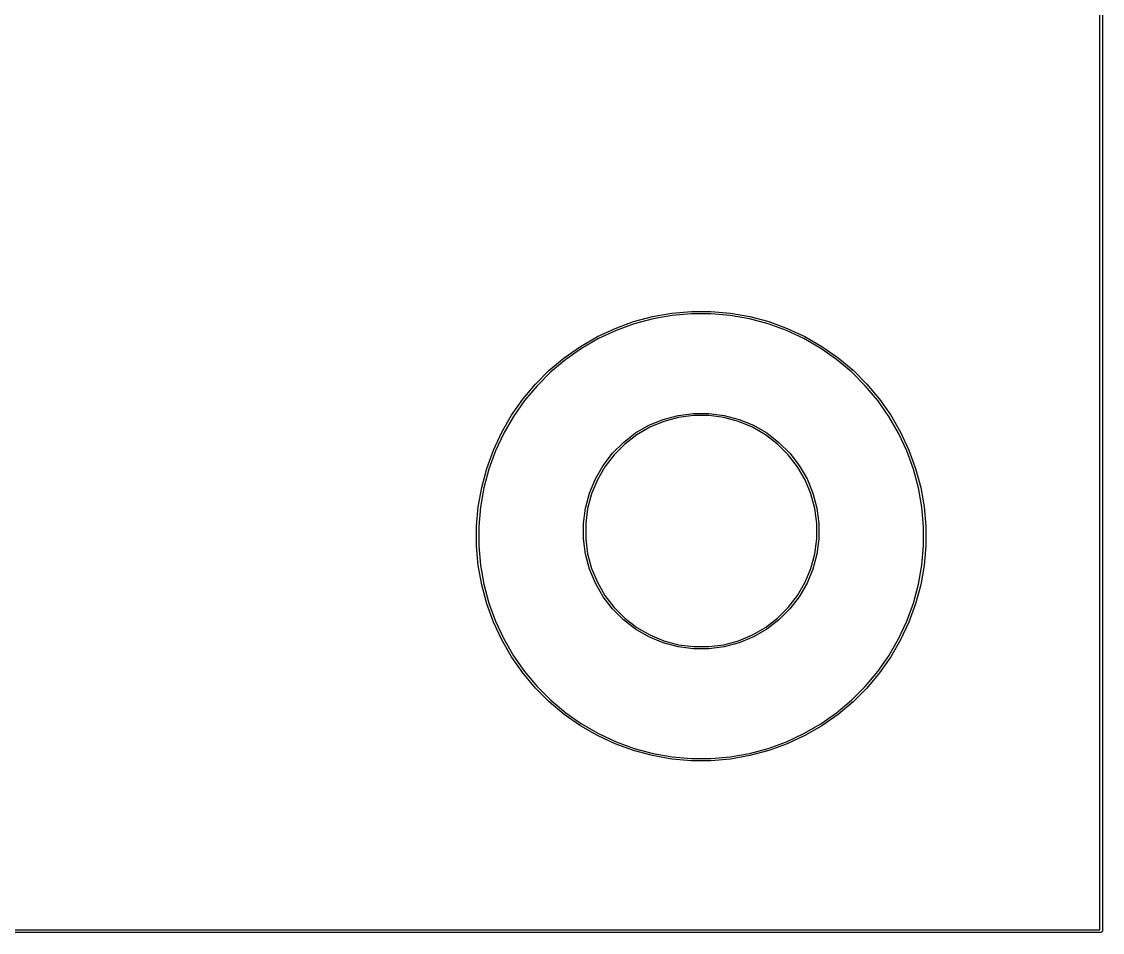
# Model space of a CAD drawing. Header units: inches. Extents: x 0.38 to 8.15, y -7.81 to -0.59.
# Drawn here: x 7.253 to 8.109, y -7.814 to -7.092 of the extents above; entities that cross this region are included whole.
import ezdxf

# ---------------------------------------------------------------- set-up
doc = ezdxf.new("R2010")
doc.units = ezdxf.units.IN
doc.header["$MEASUREMENT"] = 0
doc.layers.add('Edge.Cuts', color=254, linetype='CONTINUOUS', true_color=0xd0d2cd)
doc.layers.add('F.Courtyard', color=6, linetype='CONTINUOUS', true_color=0xff26e2)

msp = doc.modelspace()

# ---------------------------------------------------------------- linework, layer by layer
at = {"layer": 'Edge.Cuts', "linetype": 'CONTINUOUS'}
for p, q in [((8.10925, -0.59055), (8.10925, -7.81299)), ((8.10728, -7.81201), (8.10728, -0.59154)), ((7.74998, -7.4122), (7.76128, -7.40752)), ((7.76128, -7.40752), (7.7731, -7.40436)), ((7.77344, -7.40609), (7.76185, -7.4092)), ((7.7731, -7.40436), (7.78522, -7.40276)), ((7.78534, -7.40453), (7.77344, -7.40609)), ((7.78522, -7.40276), (7.79745, -7.40276)), ((7.79734, -7.40453), (7.78534, -7.40453)), ((7.80923, -7.40609), (7.79734, -7.40453)), ((7.79745, -7.40276), (7.80958, -7.40436)), ((7.82082, -7.4092), (7.80923, -7.40609)), ((7.80958, -7.40436), (7.82139, -7.40752)), ((7.82139, -7.40752), (7.83269, -7.4122)), ((7.73939, -7.41832), (7.74998, -7.4122)), ((7.75077, -7.41379), (7.74038, -7.41979)), ((7.76185, -7.4092), (7.75077, -7.41379)), ((7.83191, -7.41379), (7.82082, -7.4092)), ((7.8423, -7.41979), (7.83191, -7.41379)), ((7.83269, -7.4122), (7.84329, -7.41832)), ((7.72969, -7.42576), (7.73939, -7.41832)), ((7.74038, -7.41979), (7.73086, -7.4271)), ((7.85182, -7.4271), (7.8423, -7.41979)), ((7.84329, -7.41832), (7.85299, -7.42576)), ((7.72104, -7.43441), (7.72969, -7.42576)), ((7.73086, -7.4271), (7.72237, -7.43558)), ((7.86031, -7.43558), (7.85182, -7.4271)), ((7.85299, -7.42576), (7.86164, -7.43441)), ((7.71359, -7.44412), (7.72104, -7.43441)), ((7.72237, -7.43558), (7.71507, -7.4451)), ((7.86761, -7.4451), (7.86031, -7.43558)), ((7.86164, -7.43441), (7.86908, -7.44412)), ((7.70748, -7.45471), (7.71359, -7.44412)), ((7.71507, -7.4451), (7.70907, -7.45549)), ((7.87361, -7.45549), (7.86761, -7.4451)), ((7.86908, -7.44412), (7.8752, -7.45471)), ((7.7028, -7.46601), (7.70748, -7.45471)), ((7.70907, -7.45549), (7.70447, -7.46658)), ((7.8782, -7.46658), (7.87361, -7.45549)), ((7.8752, -7.45471), (7.87988, -7.46601)), ((7.69963, -7.47782), (7.7028, -7.46601)), ((7.70447, -7.46658), (7.70137, -7.47817)), ((7.88131, -7.47817), (7.8782, -7.46658)), ((7.87988, -7.46601), (7.88305, -7.47782)), ((7.69803, -7.48995), (7.69963, -7.47782)), ((7.70137, -7.47817), (7.6998, -7.49006)), ((7.88287, -7.49006), (7.88131, -7.47817)), ((7.88305, -7.47782), (7.88464, -7.48995)), ((7.69803, -7.49006), (7.69803, -7.48995)), ((7.69803, -7.50218), (7.69803, -7.49006)), ((7.6998, -7.49006), (7.6998, -7.50206)), ((7.88287, -7.50206), (7.88287, -7.49006)), ((7.88464, -7.48995), (7.88464, -7.50218)), ((7.69963, -7.5143), (7.69803, -7.50218)), ((7.6998, -7.50206), (7.70137, -7.51396)), ((7.88131, -7.51396), (7.88287, -7.50206)), ((7.88464, -7.50218), (7.88305, -7.5143)), ((7.7028, -7.52612), (7.69963, -7.5143)), ((7.70137, -7.51396), (7.70447, -7.52555)), ((7.8782, -7.52555), (7.88131, -7.51396)), ((7.88305, -7.5143), (7.87988, -7.52612)), ((7.70748, -7.53742), (7.7028, -7.52612)), ((7.70447, -7.52555), (7.70907, -7.53663)), ((7.87361, -7.53663), (7.8782, -7.52555)), ((7.87988, -7.52612), (7.8752, -7.53742)), ((7.71359, -7.54801), (7.70748, -7.53742)), ((7.70907, -7.53663), (7.71507, -7.54703)), ((7.86761, -7.54703), (7.87361, -7.53663)), ((7.8752, -7.53742), (7.86908, -7.54801)), ((7.72104, -7.55771), (7.71359, -7.54801)), ((7.71507, -7.54703), (7.72237, -7.55655)), ((7.86031, -7.55655), (7.86761, -7.54703)), ((7.86908, -7.54801), (7.86164, -7.55771)), ((7.72969, -7.56636), (7.72104, -7.55771)), ((7.72237, -7.55655), (7.73086, -7.56503)), ((7.85182, -7.56503), (7.86031, -7.55655)), ((7.86164, -7.55771), (7.85299, -7.56636)), ((7.73939, -7.57381), (7.72969, -7.56636)), ((7.73086, -7.56503), (7.74038, -7.57234)), ((7.8423, -7.57234), (7.85182, -7.56503)), ((7.85299, -7.56636), (7.84329, -7.57381)), ((7.74998, -7.57992), (7.73939, -7.57381)), ((7.74038, -7.57234), (7.75077, -7.57833)), ((7.75077, -7.57833), (7.76185, -7.58293)), ((7.82082, -7.58293), (7.83191, -7.57833)), ((7.83191, -7.57833), (7.8423, -7.57234)), ((7.84329, -7.57381), (7.83269, -7.57992)), ((7.76128, -7.5846), (7.74998, -7.57992)), ((7.7731, -7.58777), (7.76128, -7.5846)), ((7.76185, -7.58293), (7.77344, -7.58603)), ((7.78522, -7.58937), (7.7731, -7.58777)), ((7.77344, -7.58603), (7.78534, -7.5876)), ((7.78534, -7.5876), (7.79734, -7.5876)), ((7.79734, -7.5876), (7.80923, -7.58603)), ((7.80958, -7.58777), (7.79745, -7.58937)), ((7.80923, -7.58603), (7.82082, -7.58293)), ((7.82139, -7.5846), (7.80958, -7.58777)), ((7.83269, -7.57992), (7.82139, -7.5846)), ((7.79745, -7.58937), (7.78522, -7.58937)), ((8.10827, -7.81398), (0.59055, -7.81398)), ((0.59154, -7.81201), (8.10728, -7.81201)), ((8.10864, -7.8139), (8.10827, -7.81398)), ((8.10918, -7.81337), (8.10864, -7.8139)), ((8.10925, -7.81299), (8.10918, -7.81337))]:
    msp.add_line(p, q, dxfattribs=at)
at = {"layer": 'F.Courtyard', "linetype": 'CONTINUOUS'}
for p, q in [((7.76809, -7.32337), (7.78357, -7.32202)), ((7.78357, -7.32202), (7.79911, -7.32202)), ((7.79911, -7.32202), (7.81459, -7.32337)), ((7.72316, -7.33541), (7.73777, -7.3301)), ((7.73777, -7.3301), (7.75278, -7.32607)), ((7.75317, -7.32783), (7.73831, -7.33181)), ((7.75278, -7.32607), (7.76809, -7.32337)), ((7.76832, -7.32516), (7.75317, -7.32783)), ((7.78365, -7.32382), (7.76832, -7.32516)), ((7.79903, -7.32382), (7.78365, -7.32382)), ((7.81436, -7.32516), (7.79903, -7.32382)), ((7.82951, -7.32783), (7.81436, -7.32516)), ((7.81459, -7.32337), (7.8299, -7.32607)), ((7.84437, -7.33181), (7.82951, -7.32783)), ((7.8299, -7.32607), (7.84491, -7.3301)), ((7.84491, -7.3301), (7.85951, -7.33541)), ((7.70908, -7.34198), (7.72316, -7.33541)), ((7.72385, -7.33707), (7.70991, -7.34358)), ((7.73831, -7.33181), (7.72385, -7.33707)), ((7.85882, -7.33707), (7.84437, -7.33181)), ((7.87277, -7.34358), (7.85882, -7.33707)), ((7.85951, -7.33541), (7.8736, -7.34198)), ((7.69562, -7.34975), (7.70908, -7.34198)), ((7.70991, -7.34358), (7.69659, -7.35127)), ((7.88609, -7.35127), (7.87277, -7.34358)), ((7.8736, -7.34198), (7.88706, -7.34975)), ((7.68289, -7.35866), (7.69562, -7.34975)), ((7.69659, -7.35127), (7.68398, -7.36009)), ((7.89869, -7.36009), (7.88609, -7.35127)), ((7.88706, -7.34975), (7.89979, -7.35866)), ((7.67098, -7.36865), (7.68289, -7.35866)), ((7.68398, -7.36009), (7.6722, -7.36998)), ((7.91048, -7.36998), (7.89869, -7.36009)), ((7.89979, -7.35866), (7.91169, -7.36865)), ((7.65999, -7.37964), (7.67098, -7.36865)), ((7.6722, -7.36998), (7.66132, -7.38086)), ((7.92136, -7.38086), (7.91048, -7.36998)), ((7.91169, -7.36865), (7.92268, -7.37964)), ((7.65, -7.39155), (7.65999, -7.37964)), ((7.66132, -7.38086), (7.65143, -7.39265)), ((7.93125, -7.39265), (7.92136, -7.38086)), ((7.92268, -7.37964), (7.93267, -7.39155)), ((7.64109, -7.40428), (7.65, -7.39155)), ((7.65143, -7.39265), (7.64261, -7.40525)), ((7.94007, -7.40525), (7.93125, -7.39265)), ((7.93267, -7.39155), (7.94159, -7.40428)), ((7.63332, -7.41774), (7.64109, -7.40428)), ((7.64261, -7.40525), (7.63492, -7.41857)), ((7.94776, -7.41857), (7.94007, -7.40525)), ((7.94159, -7.40428), (7.94936, -7.41774)), ((7.62675, -7.43183), (7.63332, -7.41774)), ((7.63492, -7.41857), (7.62841, -7.43251)), ((7.95426, -7.43251), (7.94776, -7.41857)), ((7.94936, -7.41774), (7.95593, -7.43183)), ((7.62143, -7.44643), (7.62675, -7.43183)), ((7.62841, -7.43251), (7.62315, -7.44697)), ((7.95953, -7.44697), (7.95426, -7.43251)), ((7.95593, -7.43183), (7.96124, -7.44643)), ((7.61741, -7.46144), (7.62143, -7.44643)), ((7.62315, -7.44697), (7.61917, -7.46183)), ((7.96351, -7.46183), (7.95953, -7.44697)), ((7.96124, -7.44643), (7.96527, -7.46144)), ((7.61471, -7.47675), (7.61741, -7.46144)), ((7.61917, -7.46183), (7.6165, -7.47698)), ((7.96618, -7.47698), (7.96351, -7.46183)), ((7.96527, -7.46144), (7.96796, -7.47675)), ((7.61336, -7.49223), (7.61471, -7.47675)), ((7.6165, -7.47698), (7.61516, -7.49231)), ((7.96752, -7.49231), (7.96618, -7.47698)), ((7.96796, -7.47675), (7.96932, -7.49223)), ((7.61336, -7.49231), (7.61336, -7.49223)), ((7.61336, -7.50777), (7.61336, -7.49231)), ((7.61516, -7.49231), (7.61516, -7.50769)), ((7.96752, -7.50769), (7.96752, -7.49231)), ((7.96932, -7.49223), (7.96932, -7.50777)), ((7.61471, -7.52325), (7.61336, -7.50777)), ((7.61516, -7.50769), (7.6165, -7.52302)), ((7.96618, -7.52302), (7.96752, -7.50769)), ((7.96932, -7.50777), (7.96796, -7.52325)), ((7.61741, -7.53856), (7.61471, -7.52325)), ((7.6165, -7.52302), (7.61917, -7.53817)), ((7.96351, -7.53817), (7.96618, -7.52302)), ((7.96796, -7.52325), (7.96527, -7.53856)), ((7.62143, -7.55357), (7.61741, -7.53856)), ((7.61917, -7.53817), (7.62315, -7.55303)), ((7.95953, -7.55303), (7.96351, -7.53817)), ((7.96527, -7.53856), (7.96124, -7.55357)), ((7.62675, -7.56817), (7.62143, -7.55357)), ((7.62315, -7.55303), (7.62841, -7.56749)), ((7.95426, -7.56749), (7.95953, -7.55303)), ((7.96124, -7.55357), (7.95593, -7.56817)), ((7.63332, -7.58226), (7.62675, -7.56817)), ((7.62841, -7.56749), (7.63492, -7.58143)), ((7.94776, -7.58143), (7.95426, -7.56749)), ((7.95593, -7.56817), (7.94936, -7.58226)), ((7.64109, -7.59572), (7.63332, -7.58226)), ((7.63492, -7.58143), (7.64261, -7.59475)), ((7.94007, -7.59475), (7.94776, -7.58143)), ((7.94936, -7.58226), (7.94159, -7.59572)), ((7.65, -7.60845), (7.64109, -7.59572)), ((7.64261, -7.59475), (7.65143, -7.60735)), ((7.93125, -7.60735), (7.94007, -7.59475)), ((7.94159, -7.59572), (7.93267, -7.60845)), ((7.65999, -7.62036), (7.65, -7.60845)), ((7.65143, -7.60735), (7.66132, -7.61914)), ((7.92136, -7.61914), (7.93125, -7.60735)), ((7.93267, -7.60845), (7.92268, -7.62036)), ((7.67098, -7.63135), (7.65999, -7.62036)), ((7.66132, -7.61914), (7.6722, -7.63002)), ((7.91048, -7.63002), (7.92136, -7.61914)), ((7.92268, -7.62036), (7.91169, -7.63135)), ((7.6722, -7.63002), (7.68398, -7.63991)), ((7.89869, -7.63991), (7.91048, -7.63002)), ((7.68289, -7.64134), (7.67098, -7.63135)), ((7.91169, -7.63135), (7.89979, -7.64134)), ((7.69562, -7.65025), (7.68289, -7.64134)), ((7.68398, -7.63991), (7.69659, -7.64873)), ((7.88609, -7.64873), (7.89869, -7.63991)), ((7.89979, -7.64134), (7.88706, -7.65025)), ((7.70908, -7.65802), (7.69562, -7.65025)), ((7.69659, -7.64873), (7.70991, -7.65642)), ((7.87277, -7.65642), (7.88609, -7.64873)), ((7.88706, -7.65025), (7.8736, -7.65802)), ((7.72316, -7.66459), (7.70908, -7.65802)), ((7.70991, -7.65642), (7.72385, -7.66293)), ((7.73777, -7.6699), (7.72316, -7.66459)), ((7.72385, -7.66293), (7.73831, -7.66819)), ((7.84437, -7.66819), (7.85882, -7.66293)), ((7.85951, -7.66459), (7.84491, -7.6699)), ((7.85882, -7.66293), (7.87277, -7.65642)), ((7.8736, -7.65802), (7.85951, -7.66459)), ((7.75278, -7.67393), (7.73777, -7.6699)), ((7.73831, -7.66819), (7.75317, -7.67217)), ((7.75317, -7.67217), (7.76832, -7.67484)), ((7.81436, -7.67484), (7.82951, -7.67217)), ((7.82951, -7.67217), (7.84437, -7.66819)), ((7.84491, -7.6699), (7.8299, -7.67393)), ((7.76809, -7.67663), (7.75278, -7.67393)), ((7.78357, -7.67798), (7.76809, -7.67663)), ((7.76832, -7.67484), (7.78365, -7.67618)), ((7.79911, -7.67798), (7.78357, -7.67798)), ((7.78365, -7.67618), (7.79903, -7.67618)), ((7.79903, -7.67618), (7.81436, -7.67484)), ((7.81459, -7.67663), (7.79911, -7.67798)), ((7.8299, -7.67393), (7.81459, -7.67663))]:
    msp.add_line(p, q, dxfattribs=at)

doc.saveas('drawing.dxf')
